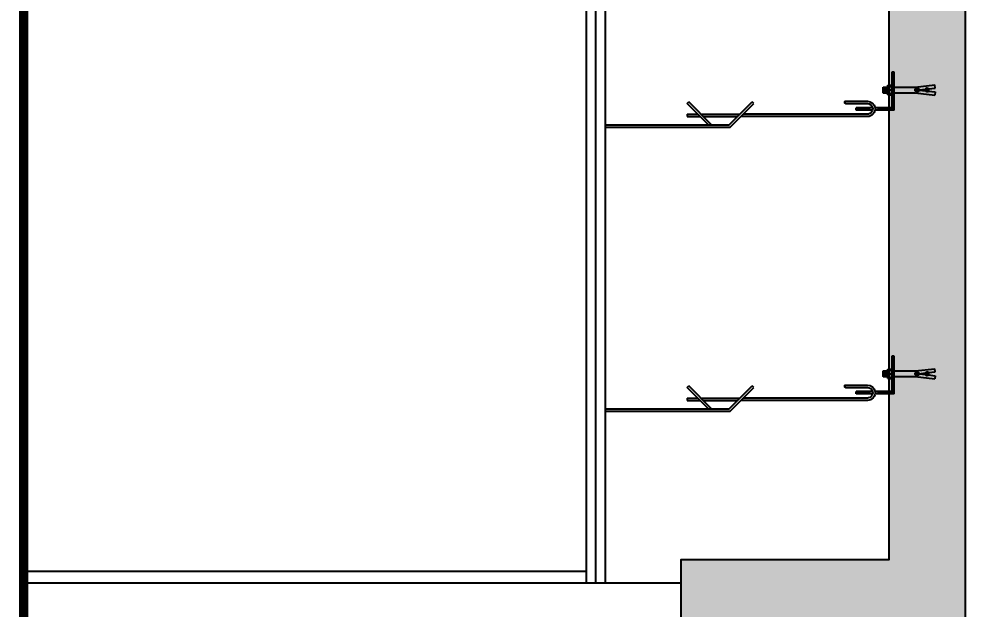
# Model space of a CAD drawing. Header units: inches. Extents: x 21 to 32698, y 13 to 3712.
# Drawn here: x 25295.8 to 25495.7, y 1026.6 to 1151.4 of the extents above; entities that cross this region are included whole.
import ezdxf
from ezdxf import colors
from ezdxf.entities.mleader import LeaderData, LeaderLine
from ezdxf.math import Vec2, Vec3

# ---------------------------------------------------------------- set-up
doc = ezdxf.new("R2010")
doc.units = ezdxf.units.IN
doc.header["$MEASUREMENT"] = 0
doc.linetypes.add('Centre', pattern=[3.175, 0.635, -0.47625, 1.5875, -0.47625])
for name, color, linetype, lineweight in [('Z_MİM_$AUDIT_BAD_LAYER1', 8, 'Continuous', 25), ('Z_MİM_-KM-CEILING', 8, 'Continuous', 25), ('Z_MİM_-KM-DETL-TEXT', 8, 'Continuous', 25), ('Z_MİM_-KM-FLOR-LEVL-2', 8, 'Centre', 25), ('Z_MİM_-KM-IRON-05', 8, 'Continuous', 25), ('Z_MİM_-KM-PATTERN-00', 8, 'Continuous', 25), ('Z_MİM_-KM-STRC-CONCRETE', 8, 'Continuous', 25), ('Z_MİM_-KM-WALL', 8, 'Continuous', 25), ('Z_MİM_-KM-WALL-PLASTER', 8, 'Continuous', 25), ('Z_MİM_00', 8, 'Continuous', 25), ('Z_MİM_40-40-kt-kst', 8, 'Continuous', 25), ('Z_MİM__BM_Pafta', 8, 'Continuous', 25), ('Z_MİM_GOR', 8, 'Continuous', 25), ('Z_MİM_TARAMA', 8, 'Continuous', 25)]:
    doc.layers.add(name, color=color, linetype=linetype, lineweight=lineweight)
doc.styles.add('Arial Narrow', font='ARIALN.TTF', dxfattribs={"height": 8})

# ---------------------------------------------------------------- blocks, each defined once
blk = doc.blocks.new('*U11')
at = {"layer": 'Z_MİM_$AUDIT_BAD_LAYER1', "linetype": 'Continuous', "ltscale": 6}
h = blk.add_hatch(dxfattribs=at)
h.set_pattern_fill('ANSI32', color=256, scale=0.04, angle=90, style=0)
h.set_pattern_definition([(135, (-712958.51896, 773143.01754), (-0.26940768363, -0.26940768363), []), (135, (-712958.51896, 773143.19715), (-0.26940768363, -0.26940768363), [])])
h.paths.add_polyline_path([(3.37, -28.5), (3.87, -28.5), (3.87, -25.7), (11.37, -25.7), (11.37, -25.2), (3.37, -25.2)])
h.paths.add_polyline_path([(3.87, -30.4), (3.37, -30.4), (3.37, -33.2), (3.87, -33.2)])
at = {"layer": 'Z_MİM_40-40-kt-kst', "ltscale": 2}
for p, q in [((3.37, -25.2), (3.37, -29.12)), ((3.37, -25.2), (11.37, -25.2)), ((3.87, -25.7, 0), (3.87, -29.12, 0)), ((11.37, -25.7), (3.87, -25.7, 0)), ((11.37, -25.2), (11.37, -25.7)), ((3.37, -28.5), (3.87, -28.5, 0))]:
    blk.add_line(p, q, dxfattribs=at)
at = {"layer": 'Z_MİM_GOR', "ltscale": 50}
for p, q in [((3.37, -29.83), (3.37, -33.2)), ((3.87, -29.83, 0), (3.87, -33.2, 0)), ((2, -30.83, 0), (2, -57.6, 0)), ((2.5, -30.83, 0), (2.5, -57.1, 0)), ((3.37, -30.4), (3.87, -30.4, 0)), ((4.75, -35.43, 0), (4.75, -30.83, 0)), ((5.25, -35.43, 0), (5.25, -30.83, 0)), ((3.37, -33.2), (3.87, -33.2, 0)), ((4.95, -35.63, 0), (5.05, -35.63, 0)), ((-0.25, -59.85, 0), (4.75, -54.85, 0)), ((0.25, -60.06, 0), (5.1, -55.21, 0)), ((4.75, -54.85, 0), (5.1, -55.21, 0)), ((2.5, -65.99, 0), (2.5, -57.81, 0)), ((-0.25, -86.2, 0), (-0.25, -59.85, 0)), ((2, -65.49, 0), (2, -58.31, 0)), ((0.25, -86.2, 0), (0.25, -60.06, 0)), ((0.25, -63.74, 0), (5.1, -68.59, 0)), ((0.25, -64.44, 0), (4.75, -68.94, 0)), ((2, -68.94, 0), (2, -66.19, 0)), ((2.5, -68.94, 0), (2.5, -66.69, 0)), ((2.5, -68.94, 0), (2, -68.94, 0)), ((4.75, -68.94, 0), (5.1, -68.59, 0))]:
    blk.add_line(p, q, dxfattribs=at)
for centre, radius, start, end in [((3.62, -30.83, 0), 1.62, 82.241, 180), ((3.63, -30.83, 0), 1.13, 77.6064, 179.8657), ((3.62, -30.83, 0), 1.62, 0, 82.241), ((3.62, -30.83, 0), 1.12, 0, 78.7482), ((4.95, -35.43, 0), 0.2, 180, 270), ((5.05, -35.43, 0), 0.2, 270, 0)]:
    blk.add_arc(centre, radius, start, end, dxfattribs=at)
at = {"layer": 'Z_MİM_TARAMA'}
for p, q in [((7.22, -16.51), (6.55, -16.58)), ((7.02, -20.74), (6.55, -16.58)), ((7.38, -17.95), (7.22, -16.51)), ((7.37, -17.88), (7.88, -17.85)), ((7.87, -17.95), (8.03, -16.51)), ((8.03, -16.51), (8.69, -16.58)), ((8.22, -20.74), (8.69, -16.58)), ((7.2, -18.3), (8.06, -18.23)), ((7.22, -18.09), (7.99, -18.04)), ((7.34, -18.49), (7.97, -18.44)), ((7.6, -19.94), (7.44, -18.52)), ((7.46, -18.68), (7.79, -18.65)), ((7.48, -18.87), (7.77, -18.85)), ((7.51, -19.07), (7.74, -19.06)), ((7.53, -19.27), (7.72, -19.26)), ((7.55, -19.47), (7.7, -19.46)), ((7.57, -19.67), (7.67, -19.66)), ((7.59, -19.87), (7.65, -19.86)), ((7.64, -19.94), (7.8, -18.52)), ((7.02, -25.7), (7.02, -20.74)), ((7.22, -20.3), (8.01, -20.25)), ((7.26, -20.5), (8.01, -20.45)), ((7.3, -20.1), (7.9, -20.05)), ((7.43, -20.69), (7.87, -20.66)), ((8.22, -25.7), (8.22, -20.74)), ((6.62, -26.5), (6.62, -25.7)), ((6.62, -25.7), (8.62, -25.7)), ((6.86, -26.5), (6.86, -25.7)), ((7.62, -26.5), (7.62, -25.7)), ((8.38, -26.5), (8.38, -25.7)), ((8.62, -26.5), (8.62, -25.7)), ((6.62, -26.5), (8.62, -26.5)), ((6.95, -26.62), (8.37, -26.52)), ((6.95, -26.82), (8.37, -26.72)), ((6.95, -27.02), (8.37, -26.92)), ((6.95, -27.22), (8.37, -27.12)), ((6.95, -27.42), (8.37, -27.32)), ((7.02, -27.47), (7.02, -26.5)), ((7.02, -27.47), (8.22, -27.47)), ((8.22, -27.47), (8.22, -26.5))]:
    blk.add_line(p, q, dxfattribs=at)
for centre, radius, start, end in [((7.49, -18.23), 0.3, 111.7331, 261.1339), ((7.76, -18.23), 0.3, 278.8661, 68.2669), ((7.62, -20.34), 0.4, 92.8066, 87.1934)]:
    blk.add_arc(centre, radius, start, end, dxfattribs=at)
blk = doc.blocks.new('*U51')
at = {"layer": 'Z_MİM_-KM-DETL-TEXT', "color": 7}
ml = blk.add_multileader_mtext('Standard', dxfattribs=at)
ml.set_content('\\A1;{\\fMicrosoft Sans Serif|b0|i0|c162|p34;\\W0.8;DAMLALIK AŞIĞI 10/10}', color=7, style='Arial Narrow')
ml.set_leader_properties()
ml.build(insert=Vec2(0, 0))
ml.multileader.update_dxf_attribs({"text_left_attachment_type": 6, "text_right_attachment_type": 6, "dogleg_length": 5, "arrow_head_size": 8})
ctx = ml.context
ctx.base_point, ctx.char_height, ctx.arrow_head_size, ctx.landing_gap_size, ctx.plane_origin = Vec3(-117.53, 16.72), 8, 8, 2.11, Vec3(-165.67, -32.45)
ctx.left_attachment, ctx.right_attachment = 6, 6
notes = []
notes.append((ctx, [(0, (1, 1, 0), (-13.95, 16.72), (-1, 0), 5.28, [(0, [(0, 0)], 0, [])])]))
ctx.mtext.insert, ctx.mtext.width, ctx.mtext.line_spacing_factor, ctx.mtext.flow_direction = Vec3(-115.42, 27.07), 112.0517, 2, 5
for ctx, leaders in notes:
    for number, flags, end, landing, length, lines in leaders:
        leader = LeaderData()
        leader.index, (leader.has_last_leader_line, leader.has_dogleg_vector, leader.attachment_direction) = number, flags
        leader.last_leader_point, leader.dogleg_vector, leader.dogleg_length = Vec3(end), Vec3(landing), length
        for number, points, colour, breaks in lines:
            line = LeaderLine()
            line.index, line.vertices, line.color, line.breaks = number, Vec3.list(points), colors.encode_raw_color(colour), breaks
            leader.lines.append(line)
        ctx.leaders.append(leader)
blk = doc.blocks.new('-KM_Çatı A Kesiti')
blk.add_blockref('*U51', (1666.5, 9.63))

msp = doc.modelspace()

# ---------------------------------------------------------------- hatches: boundary and pattern name
at = {"layer": 'Z_MİM_-KM-PATTERN-00', "ltscale": 1.5}
msp.add_hatch(color=256, dxfattribs=at).paths.add_polyline_path([(25479.71, 921.78), (25495.71, 921.78), (25495.71, 2642.08), (25480.71, 2642.08), (25480.71, 2582.08), (25435.71, 2582.08), (25435.71, 2557.08), (25480.71, 2557.08), (25480.71, 2127.08), (25435.71, 2127.08), (25435.71, 2102.08), (25480.71, 2102.08), (25480.71, 1882.08), (25435.71, 1882.08), (25435.71, 1857.08), (25480.71, 1857.08), (25480.71, 1662.08), (25435.71, 1662.08), (25435.71, 1637.08), (25479.71, 1637.08), (25479.71, 1037.08), (25435.71, 1037.08), (25435.71, 1012.08), (25479.71, 1012.08)])

# ---------------------------------------------------------------- linework, layer by layer
at = {"layer": 'Z_MİM_-KM-CEILING'}
for points in [[(25415.71, 1032.08), (25415.71, 1642.08)], [(25417.71, 1032.08), (25417.71, 1642.08)]]:
    msp.add_lwpolyline(points, dxfattribs=at)
at = {"layer": 'Z_MİM_-KM-FLOR-LEVL-2', "ltscale": 20}
msp.add_line((25495.71, 2926.37), (25495.71, 682.95), dxfattribs=at)
at = {"layer": 'Z_MİM_-KM-IRON-05'}
msp.add_lwpolyline([(25419.71, 1032.08), (25419.71, 1642.08)], dxfattribs=at)
at = {"layer": 'Z_MİM_-KM-STRC-CONCRETE'}
msp.add_lwpolyline([(25495.71, 2582.08), (25495.71, 1012.08), (25495.71, 921.78), (25479.71, 921.78), (25479.71, 1012.08), (25435.71, 1012.08), (25435.71, 1037.08), (25479.71, 1037.08), (25479.71, 1637.08), (25435.71, 1637.08), (25435.71, 1662.08), (25480.71, 1662.08), (25480.71, 1857.08), (25435.71, 1857.08), (25435.71, 1882.08), (25480.71, 1882.08), (25480.71, 2102.08)], dxfattribs=at)
at = {"layer": 'Z_MİM_-KM-WALL'}
msp.add_lwpolyline([(25296.81, 1012.08), (25435.71, 1012.08), (25435.71, 1032.08), (25296.81, 1032.08)], dxfattribs=at)
at = {"layer": 'Z_MİM_-KM-WALL-PLASTER'}
msp.add_lwpolyline([(25415.71, 1034.58), (25296.81, 1034.58)], dxfattribs=at)
at = {"layer": 'Z_MİM__BM_Pafta', "transparency": 33554687, "const_width": 2}
msp.add_lwpolyline([(25884.53, 3045.45), (25884.53, 557.67), (25296.81, 557.67), (25296.81, 3045.45)], close=True, dxfattribs=at)

# ---------------------------------------------------------------- block references
at = {"layer": 'Z_MİM_-KM-CEILING', "xscale": -1, "rotation": 270}
for p in [(25505.91, 1128.74), (25505.91, 1068.74)]:
    msp.add_blockref('*U11', p, dxfattribs=at)
at = {"layer": 'Z_MİM_00', "rotation": 270}
msp.add_blockref('-KM_Çatı A Kesiti', (25495.71, 2652.08), dxfattribs=at)

doc.saveas('drawing.dxf')
